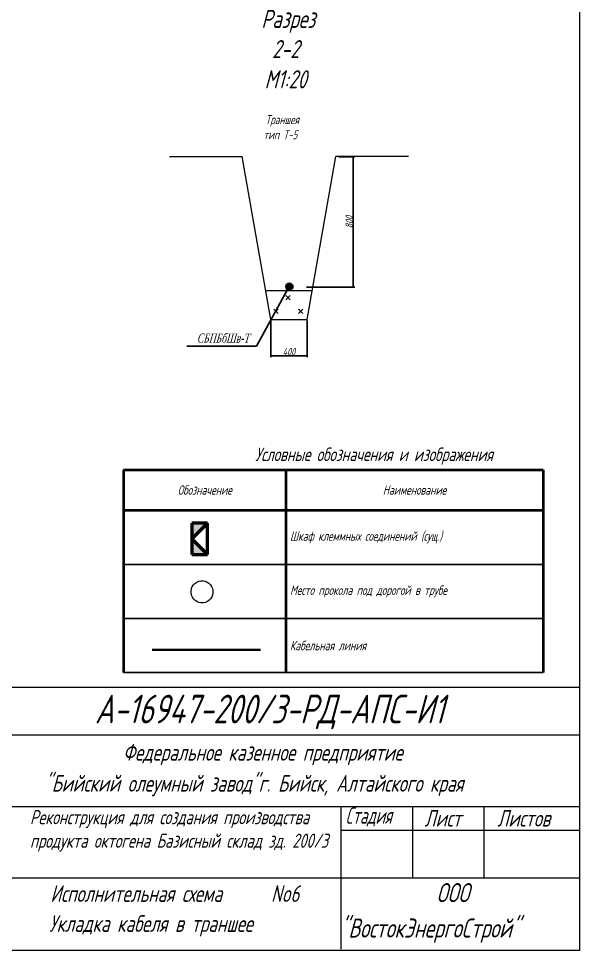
# Model space of a CAD drawing. Header units: millimetres. Extents: x 10081 to 14674, y 790 to 10644.
# Drawn here: x 13617 to 14094, y 3625 to 4417 of the extents above; entities that cross this region are included whole.
import ezdxf
from ezdxf import colors
from ezdxf.entities.mleader import LeaderData, LeaderLine
from ezdxf.math import Vec2, Vec3

# ---------------------------------------------------------------- set-up
doc = ezdxf.new("R2010")
doc.units = ezdxf.units.MM
doc.layers.get('Defpoints').update_dxf_attribs({"color": 33})
for name, color, linetype, lineweight in [('ИИ_ОФОРМЛЕНИЕ_025', 7, 'Continuous', 25), ('Линия выноска', 137, 'Continuous', 20), ('Линия связи (Вновь)', 3, 'Continuous', 60), ('Размерная', 4, 'Continuous', 25), ('Рамка толстая', 7, 'Continuous', 60), ('Строительный', 251, 'Continuous', 13), ('ТаБлица', 253, 'Continuous', 25), ('текст', 7, 'Continuous', 25), ('Щиты пульты (Вновь)', 5, 'Continuous', 50), ('Элемент эл. схем', 7, 'Continuous', 35)]:
    doc.layers.add(name, color=color, linetype=linetype, lineweight=lineweight)
doc.styles.add('Simplex', font='simplex.shx', dxfattribs={"width": 0.7, "oblique": 15})
doc.styles.get("Standard").update_dxf_attribs({"font": 'arial.ttf'})
doc.dimstyles.new('Simplex', dxfattribs={"dimtxt": 2.5, "dimasz": 2.5, "dimexe": 1.25, "dimexo": 0.625, "dimtad": 1, "dimtxsty": 'Simplex', "dimcen": 2.5, "dimclrt": 2, "dimadec": 0, "dimazin": 0, "dimtfac": 1, "dimtmove": 0, "dimatfit": 3, "dimfxl": 1, "dimarcsym": 0})

# ---------------------------------------------------------------- blocks, each defined once
blk = doc.blocks.new('_ArchTick')
at = {"color": 0, "linetype": 'ByBlock', "const_width": 0.15}
blk.add_lwpolyline([(-0.5, -0.5), (0.5, 0.5)], dxfattribs=at)
blk = doc.blocks.new('*D81')
at = {"layer": 'Defpoints', "color": 0, "lineweight": 40, "transparency": 16777216}
for p in [(13888.85, 4299.58), (13901.83, 4299.58), (13861.49, 4188.95)]:
    blk.add_point(p, dxfattribs=at)
at = {"layer": 'Размерная', "color": 0, "lineweight": -2, "transparency": 16777216}
for p, q in [((13889.48, 4299.58), (13903.08, 4299.58)), ((13901.83, 4188.95), (13901.83, 4299.58)), ((13862.11, 4188.95), (13903.08, 4188.95))]:
    blk.add_line(p, q, dxfattribs=at)
at = {"layer": 'Размерная', "color": 0, "lineweight": -2, "transparency": 16777216, "xscale": 1.5, "yscale": 1.5, "zscale": 1.5}
for p, rotation in [((13901.83, 4299.58), 90), ((13901.83, 4188.95), 270)]:
    blk.add_blockref('_ArchTick', p, dxfattribs=dict(at, rotation=rotation))
at = {"layer": 'Размерная', "color": 2, "lineweight": 20, "transparency": 16777216, "insert": (13898.21, 4244.27), "char_height": 2, "attachment_point": 5, "rotation": 90, "style": 'Simplex'}
blk.add_mtext('{\\H3x;\\C256;800}', dxfattribs=at)
blk = doc.blocks.new('*D82')
at = {"layer": 'Defpoints', "color": 0, "lineweight": 40, "transparency": 16777216}
for p in [(13831.81, 4161.25), (13862.61, 4161.25), (13862.61, 4130.5)]:
    blk.add_point(p, dxfattribs=at)
at = {"layer": 'Размерная', "color": 0, "lineweight": -2, "transparency": 16777216}
for p, q in [((13831.81, 4160.62), (13831.81, 4129.25)), ((13862.61, 4160.62), (13862.61, 4129.25)), ((13831.81, 4130.5), (13862.61, 4130.5))]:
    blk.add_line(p, q, dxfattribs=at)
at = {"layer": 'Размерная', "color": 0, "lineweight": -2, "transparency": 16777216, "xscale": 1.5, "yscale": 1.5, "zscale": 1.5, "rotation": 180}
blk.add_blockref('_ArchTick', (13831.81, 4130.5), dxfattribs=at)
at = {"layer": 'Размерная', "color": 0, "lineweight": -2, "transparency": 16777216, "xscale": 1.5, "yscale": 1.5, "zscale": 1.5}
blk.add_blockref('_ArchTick', (13862.61, 4130.5), dxfattribs=at)
at = {"layer": 'Размерная', "color": 2, "lineweight": 20, "transparency": 16777216, "insert": (13847.21, 4134.12), "char_height": 2, "attachment_point": 5, "style": 'Simplex'}
blk.add_mtext('{\\H3x;\\C256;400}', dxfattribs=at)
blk = doc.blocks.new('*T121')
at = {"layer": 'ТаБлица', "color": 0, "linetype": 'ByBlock', "lineweight": 40, "transparency": 16777216}
for p, q in [((0, 0), (356.5, 0)), ((0, 0), (0, -172.5)), ((138, 0), (138, -172.5)), ((356.5, 0), (356.5, -172.5)), ((0, -34.5), (356.5, -34.5))]:
    blk.add_line(p, q, dxfattribs=at)
at = {"layer": 'ТаБлица', "color": 5, "linetype": 'ByBlock', "lineweight": 25, "transparency": 16777216}
for p, q in [((0, -80.5), (356.5, -80.5)), ((0, -126.5), (356.5, -126.5)), ((0, -172.5), (356.5, -172.5))]:
    blk.add_line(p, q, dxfattribs=at)
at = {"layer": 'ТаБлица', "color": 2, "lineweight": 20, "transparency": 16777216, "char_height": 8.05, "style": 'Simplex'}
for s, insert, width, attachment_point in [('{\\C256;\\c0;Обозначение}', (69, -17.25), 138, 5), ('{\\C256;\\c0;Наименование}', (247.25, -17.25), 218.5, 5), ('{\\C256;\\c0;Шкаф клеммных соединений (сущ.)}', (141.45, -57.5), 211.6, 4), ('{\\C256;\\c0;Место прокола под дорогой в трубе}', (141.45, -103.5), 211.6, 4), ('{\\C256;\\c0;Кабельная линия}', (141.45, -149.5), 211.6, 4)]:
    blk.add_mtext(s, dxfattribs=dict(at, insert=insert, width=width, attachment_point=attachment_point))
blk = doc.blocks.new('A$C4BB167BF')
at = {"layer": 'Щиты пульты (Вновь)', "true_color": 0xc7c8ca}
h = blk.add_hatch(color=9, dxfattribs=at)
h.paths.add_polyline_path([(0, 3), (0, 0), (3, 3)])
h.paths.add_polyline_path([(6, 3), (3, 3), (6, 0)])
at = {"layer": 'Щиты пульты (Вновь)', "color": 252, "true_color": 0x939598}
for p, q in [((0, 3), (0, 0)), ((6, 3), (0, 3)), ((0, 0), (3, 3)), ((3, 3), (6, 0)), ((6, 0), (6, 3)), ((0, 0), (6, 0))]:
    blk.add_line(p, q, dxfattribs=at)
blk = doc.blocks.new('_None')

msp = doc.modelspace()

# ---------------------------------------------------------------- hatches: boundary and pattern name
at = {"layer": 'Элемент эл. схем', "lineweight": 20, "true_color": 0x000000}
msp.add_hatch(color=18, dxfattribs=at).paths.add_polyline_path([(13850.57815, 4189.33169, 1), (13844.41815, 4189.33169, 1)])

# ---------------------------------------------------------------- linework, layer by layer
at = {"color": 18, "lineweight": 20, "true_color": 0x000000}
for p, q in [((13344.51912, 3848.7676), (14093.76912, 3848.7676)), ((13607.76912, 3808.2676), (14093.76912, 3808.2676)), ((13344.51912, 3747.5176), (14093.76912, 3747.5176)), ((13891.26912, 3747.5176), (13891.26912, 3626.0176)), ((13952.01912, 3747.5176), (13952.01912, 3686.7676)), ((14012.76912, 3747.5176), (14012.76912, 3686.7676)), ((13891.26912, 3727.2676), (14093.76912, 3727.2676)), ((13607.76912, 3686.7676), (14093.76912, 3686.7676))]:
    msp.add_line(p, q, dxfattribs=at)
msp.add_ellipse((13773.28918, 3929.88036), major_axis=(1.01119, -9.36317), ratio=0.990291513, start_param=-7.853981634, end_param=-1.570796327, dxfattribs=at)
at = {"layer": 'Линия связи (Вновь)', "color": 18, "lineweight": 35, "true_color": 0x000000}
msp.add_line((13730.88848, 3880.51624), (13822.88848, 3880.51624), dxfattribs=at)
at = {"layer": 'Рамка толстая', "color": 18, "lineweight": 20, "true_color": 0x000000}
for p, q in [((14093.91502, 4958.21426), (14093.91502, 3625.08926)), ((14093.91502, 3625.08926), (13125.29002, 3625.08926))]:
    msp.add_line(p, q, dxfattribs=at)
at = {"layer": 'Строительный', "color": 18, "lineweight": 20, "true_color": 0x000000}
for p, q in [((13844.48614, 4181.74939), (13848.22815, 4178.00738)), ((13848.22815, 4181.74939), (13844.48614, 4178.00738)), ((13834.28278, 4170.24783), (13838.02479, 4166.50582)), ((13838.02479, 4170.24783), (13834.28278, 4166.50582)), ((13855.31724, 4170.24783), (13859.05924, 4166.50582)), ((13859.05924, 4170.24783), (13855.31724, 4166.50582))]:
    msp.add_line(p, q, dxfattribs=at)
at = {"layer": 'Элемент эл. схем', "color": 18, "lineweight": 20, "true_color": 0x000000}
for p, q in [((13745.7672, 4299.84556), (13807.3672, 4299.84556)), ((13831.80612, 4161.24556), (13807.3672, 4299.84556)), ((13862.60612, 4161.24556), (13887.04504, 4299.84556)), ((13948.64504, 4299.84556), (13887.04504, 4299.84556)), ((13827.31338, 4185.9093), (13866.6052, 4185.88415)), ((13831.80612, 4161.24556), (13862.60612, 4161.24556))]:
    msp.add_line(p, q, dxfattribs=at)
msp.add_circle((13847.49815, 4189.33169), 3.08, dxfattribs=at)

# ---------------------------------------------------------------- block references
msp.add_blockref('*T121', (13706.58796, 4033.67284))
at = {"color": 18, "lineweight": 20, "true_color": 0x000000, "xscale": 4.41, "yscale": 4.41, "zscale": 4.41, "rotation": 90}
msp.add_blockref('A$C4BB167BF', (13777.87965, 3961.70003), dxfattribs=at)

# ---------------------------------------------------------------- texts
at = {"color": 18, "lineweight": 20, "true_color": 0x000000, "style": 'Simplex', "oblique": 15}
for s, height, width, p in [('А-16947-200/3-РД-АПС-И1', 24.3, 0.7, (13682.27354, 3818.10331)), ('Федеральное казенное предприятие', 14.175, 0.7, (13706.11965, 3786.3301)), ('"Бийский олеумный завод"г. Бийск, Алтайского края', 14.175, 0.7, (13639.64859, 3760.0051)), ('Стадия', 14.175, 0.6, (13895.2209, 3732.6676)), ('Лист', 14.175, 0.7, (13962.31287, 3730.3051)), ('Листов', 14.175, 0.7, (14024.16061, 3730.3051)), ('Исполнительная схема ', 14.175, 0.7, (13644.42641, 3666.2866)), ('No6', 14.175, 0.7, (13832.00891, 3666.2866)), ('ООО', 16.2, 0.7, (13972.52873, 3666.03545)), ('Укладка кабеля в траншее', 14.175, 0.7, (13643.40989, 3640.81078)), ('"ВостокЭнергоСтрой"', 16.2, 0.7, (13890.87499, 3635.94974))]:
    msp.add_text(s, height=height, dxfattribs=dict(at, width=width)).set_placement(p)
at = {"layer": 'ИИ_ОФОРМЛЕНИЕ_025', "color": 18, "lineweight": 20, "true_color": 0x000000, "insert": (13627.07946, 3744.30107), "char_height": 12, "attachment_point": 1}
msp.add_mtext_dynamic_manual_height_columns('{\\Fsimplex|c204;\\Q15;\\W0.7;Реконструкция для создания производства продукта октогена Базисный склад зд. 200/3}', width=276.2589272, gutter_width=12.5, heights=[0], dxfattribs=at)
at = {"layer": 'ТаБлица', "color": 18, "lineweight": 20, "true_color": 0x000000, "insert": (13919.46984, 4045.17284), "char_height": 11.5, "width": 425.2362496, "attachment_point": 5, "style": 'Simplex'}
msp.add_mtext('Условные обозначения и изображения', dxfattribs=at)
at = {"layer": 'текст', "color": 18, "lineweight": 20, "true_color": 0x000000, "attachment_point": 1, "style": 'Simplex'}
for s, width, insert, char_height in [('\\pi16.957;Разрез \\P\\pi26.121;2-2\\P\\pi19.704;М1:20', 85.8694283, (13806.71994, 4424.59148), 15.4), ('\\pi6.3336;Траншея\\P\\pi4.5781;тип Т-5', 45.8694283, (13820.89651, 4335.12119), 7.7)]:
    msp.add_mtext_dynamic_manual_height_columns(s, width=width, gutter_width=12.5, heights=[0], dxfattribs=dict(at, insert=insert, char_height=char_height))

# ---------------------------------------------------------------- dimensions: what is measured, and where the dimension line sits
at = {"layer": 'Размерная', "color": 18, "lineweight": 20, "true_color": 0x000000}
dim = msp.add_linear_dim(base=(13901.83236, 4299.57763), p1=(13861.48628, 4188.95422), p2=(13888.85268, 4299.57763), angle=90, text='{\\H3x;\\C256;800}', dimstyle='Simplex', override={"dimtxt": 2, "dimasz": 1.5, "dimlfac": 20, "dimrnd": 1, "dimblk1": 'ArchTick', "dimblk2": 'ArchTick', "dimsah": 1}, dxfattribs=at)
dim.commit()
dim.dimension.update_dxf_attribs({"geometry": '*D81', "text_midpoint": (13898.20736, 4244.26593)})
dim = msp.add_linear_dim(base=(13862.60612, 4130.49817), p1=(13831.80612, 4161.24556), p2=(13862.60612, 4161.24556), text='{\\H3x;\\C256;400}', dimstyle='Simplex', override={"dimtxt": 2, "dimasz": 1.5, "dimlfac": 20, "dimrnd": 1, "dimtxsty": 'Simplex', "dimblk1": 'ArchTick', "dimblk2": 'ArchTick', "dimsah": 1}, dxfattribs=at)
dim.commit()
dim.dimension.update_dxf_attribs({"geometry": '*D82', "text_midpoint": (13847.20612, 4134.12317)})

# ---------------------------------------------------------------- leaders
at = {"layer": 'Линия выноска', "color": 18, "lineweight": 20, "true_color": 0x000000}
ml = msp.add_multileader_mtext('Standard', dxfattribs=at)
ml.set_content('{\\fTimes New Roman|b0|i0|c204|p18;\\H0.83333x;\\C256;\\c0;СБПБбШв-Т }', color=2, style='Simplex')
ml.set_leader_properties()
ml.set_arrow_properties(name='NONE')
ml.build(insert=Vec2(0, 0))
ml.multileader.update_dxf_attribs({"text_left_attachment_type": 6, "text_right_attachment_type": 6, "dogleg_length": 0, "arrow_head_size": 12.32})
ctx = ml.context
ctx.base_point, ctx.char_height, ctx.arrow_head_size, ctx.landing_gap_size, ctx.plane_origin = Vec3(13762.08585, 4138.64598), 9.24, 12.32, 6.16, Vec3(13581.64693, 4083.00492)
ctx.left_attachment, ctx.right_attachment, ctx.text_align_type = 6, 6, 2
notes = []
notes.append((ctx, [(1, (1, 1, 0), (13819.62488, 4138.64598), (-1, 0), 0, [(0, [(13846.04569, 4186.94742)], 0, [])])]))
ctx.mtext.insert, ctx.mtext.alignment, ctx.mtext.flow_direction = Vec3(13813.46488, 4149.42597), 3, 5
for ctx, leaders in notes:
    for number, flags, end, landing, length, lines in leaders:
        leader = LeaderData()
        leader.index, (leader.has_last_leader_line, leader.has_dogleg_vector, leader.attachment_direction) = number, flags
        leader.last_leader_point, leader.dogleg_vector, leader.dogleg_length = Vec3(end), Vec3(landing), length
        for number, points, colour, breaks in lines:
            line = LeaderLine()
            line.index, line.vertices, line.color, line.breaks = number, Vec3.list(points), colors.encode_raw_color(colour), breaks
            leader.lines.append(line)
        ctx.leaders.append(leader)

doc.saveas('drawing.dxf')
